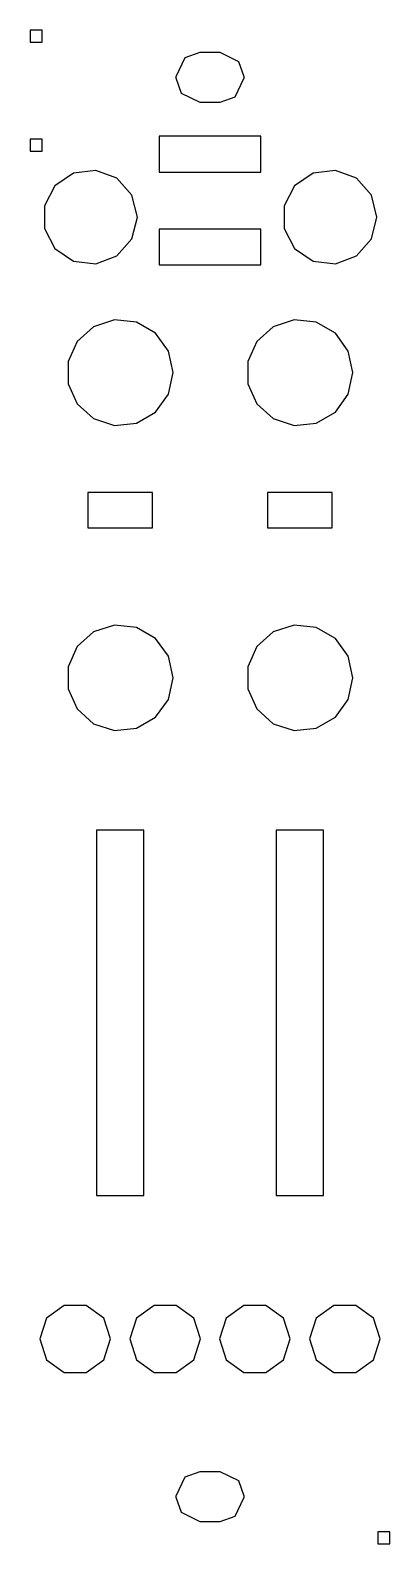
# Model space of a CAD drawing. Header units: metres. Extents: x 0 to 30, y -128 to 0.
import ezdxf

# ---------------------------------------------------------------- set-up
doc = ezdxf.new("R2010")
doc.units = ezdxf.units.M

msp = doc.modelspace()

# ---------------------------------------------------------------- linework, layer by layer
for p, q in [((1, 0), (0, 0)), ((0, 0), (0, -1)), ((1, -1), (1, 0)), ((0, -1), (1, -1)), ((13.1118, -2.34726), (12.34, -3.95001)), ((14.39, -1.90001), (13.1118, -2.34726)), ((16.09, -1.90001), (14.39, -1.90001)), ((17.6927, -2.67186), (16.09, -1.90001)), ((18.14, -3.95001), (17.6927, -2.67186)), ((12.34, -3.95001), (12.34, -4.04999)), ((12.34, -4.04999), (12.7872, -5.32814)), ((17.3681, -5.65274), (18.14, -4.04999)), ((18.14, -4.04999), (18.14, -3.95001)), ((12.7872, -5.32814), (14.39, -6.09999)), ((14.39, -6.09999), (16.09, -6.09999)), ((16.09, -6.09999), (17.3681, -5.65274)), ((1, -9.25899), (0, -9.25899)), ((0, -9.25899), (0, -10.259)), ((0, -10.259), (1, -10.259)), ((1, -10.259), (1, -9.25899)), ((19.558, -9.00499), (10.922, -9.00499)), ((10.922, -9.00499), (10.922, -12.053)), ((19.558, -12.053), (19.558, -9.00499)), ((3.66158, -12.1229), (2.08595, -13.2105)), ((5.56213, -11.8922), (3.66158, -12.1229)), ((7.35225, -12.5711), (5.56213, -11.8922)), ((8.62181, -14.0041), (7.35225, -12.5711)), ((10.922, -12.053), (19.558, -12.053)), ((23.9816, -12.1229), (22.4059, -13.2105)), ((25.8821, -11.8922), (23.9816, -12.1229)), ((27.6723, -12.5711), (25.8821, -11.8922)), ((28.9418, -14.0041), (27.6723, -12.5711)), ((2.08595, -13.2105), (1.19623, -14.9057)), ((9.07999, -15.863), (8.62181, -14.0041)), ((22.4059, -13.2105), (21.5162, -14.9057)), ((29.4, -15.863), (28.9418, -14.0041)), ((1.19623, -14.9057), (1.19623, -16.8203)), ((21.5162, -14.9057), (21.5162, -16.8203)), ((8.62181, -17.7219), (9.07999, -15.863)), ((28.9418, -17.7219), (29.4, -15.863)), ((1.19623, -16.8203), (2.08595, -18.5155)), ((7.35225, -19.1549), (8.62181, -17.7219)), ((19.558, -16.879), (10.922, -16.879)), ((10.922, -16.879), (10.922, -19.927)), ((19.558, -19.927), (19.558, -16.879)), ((21.5162, -16.8203), (22.4059, -18.5155)), ((27.6723, -19.1549), (28.9418, -17.7219)), ((2.08595, -18.5155), (3.66158, -19.6031)), ((5.56213, -19.8338), (7.35225, -19.1549)), ((22.4059, -18.5155), (23.9816, -19.6031)), ((25.8821, -19.8338), (27.6723, -19.1549)), ((3.66158, -19.6031), (5.56213, -19.8338)), ((10.922, -19.927), (19.558, -19.927)), ((23.9816, -19.6031), (25.8821, -19.8338)), ((5.37, -25.1739), (3.97942, -26.426)), ((7.14961, -24.5956), (5.37, -25.1739)), ((9.01057, -24.7912), (7.14961, -24.5956)), ((10.6311, -25.7268), (9.01057, -24.7912)), ((20.61, -25.1739), (19.2194, -26.426)), ((22.3896, -24.5956), (20.61, -25.1739)), ((24.2506, -24.7912), (22.3896, -24.5956)), ((25.8711, -25.7268), (24.2506, -24.7912)), ((3.97942, -26.426), (3.21832, -28.1354)), ((11.7309, -27.2407), (10.6311, -25.7268)), ((19.2194, -26.426), (18.4583, -28.1354)), ((26.9709, -27.2407), (25.8711, -25.7268)), ((3.21832, -28.1354), (3.21832, -30.0066)), ((12.12, -29.071), (11.7309, -27.2407)), ((18.4583, -28.1354), (18.4583, -30.0066)), ((27.36, -29.071), (26.9709, -27.2407)), ((11.7309, -30.9013), (12.12, -29.071)), ((26.9709, -30.9013), (27.36, -29.071)), ((3.21832, -30.0066), (3.97942, -31.716)), ((18.4583, -30.0066), (19.2194, -31.716)), ((3.97942, -31.716), (5.37, -32.9681)), ((10.6311, -32.4151), (11.7309, -30.9013)), ((19.2194, -31.716), (20.61, -32.9681)), ((25.8711, -32.4151), (26.9709, -30.9013)), ((5.37, -32.9681), (7.14961, -33.5463)), ((7.14961, -33.5463), (9.01057, -33.3508)), ((9.01057, -33.3508), (10.6311, -32.4151)), ((20.61, -32.9681), (22.3896, -33.5463)), ((22.3896, -33.5463), (24.2506, -33.3508)), ((24.2506, -33.3508), (25.8711, -32.4151)), ((10.37, -39.255), (4.87, -39.255)), ((4.87, -39.255), (4.87, -42.255)), ((10.37, -42.255), (10.37, -39.255)), ((25.61, -39.255), (20.11, -39.255)), ((20.11, -39.255), (20.11, -42.255)), ((25.61, -42.255), (25.61, -39.255)), ((4.87, -42.255), (10.37, -42.255)), ((20.11, -42.255), (25.61, -42.255)), ((5.37, -51.0819), (3.97942, -52.334)), ((7.14961, -50.5036), (5.37, -51.0819)), ((9.01057, -50.6992), (7.14961, -50.5036)), ((10.6311, -51.6348), (9.01057, -50.6992)), ((20.61, -51.0819), (19.2194, -52.334)), ((22.3896, -50.5036), (20.61, -51.0819)), ((24.2506, -50.6992), (22.3896, -50.5036)), ((25.8711, -51.6348), (24.2506, -50.6992)), ((3.97942, -52.334), (3.21832, -54.0434)), ((11.7309, -53.1487), (10.6311, -51.6348)), ((19.2194, -52.334), (18.4583, -54.0434)), ((26.9709, -53.1487), (25.8711, -51.6348)), ((12.12, -54.979), (11.7309, -53.1487)), ((27.36, -54.979), (26.9709, -53.1487)), ((3.21832, -54.0434), (3.21832, -55.9146)), ((11.7309, -56.8093), (12.12, -54.979)), ((18.4583, -54.0434), (18.4583, -55.9146)), ((26.9709, -56.8093), (27.36, -54.979)), ((3.21832, -55.9146), (3.97942, -57.624)), ((18.4583, -55.9146), (19.2194, -57.624)), ((3.97942, -57.624), (5.37, -58.8761)), ((10.6311, -58.3232), (11.7309, -56.8093)), ((19.2194, -57.624), (20.61, -58.8761)), ((25.8711, -58.3232), (26.9709, -56.8093)), ((5.37, -58.8761), (7.14961, -59.4543)), ((9.01057, -59.2587), (10.6311, -58.3232)), ((20.61, -58.8761), (22.3896, -59.4543)), ((24.2506, -59.2587), (25.8711, -58.3232)), ((7.14961, -59.4543), (9.01057, -59.2587)), ((22.3896, -59.4543), (24.2506, -59.2587)), ((9.63199, -67.927), (5.60799, -67.927)), ((5.60799, -67.927), (5.60799, -98.927)), ((9.63199, -98.927), (9.63199, -67.927)), ((24.872, -67.927), (20.848, -67.927)), ((20.848, -67.927), (20.848, -98.927)), ((24.872, -98.927), (24.872, -67.927)), ((5.60799, -98.927), (9.63199, -98.927)), ((20.848, -98.927), (24.872, -98.927)), ((2.88295, -108.26), (1.38295, -109.35)), ((4.73705, -108.26), (2.88295, -108.26)), ((6.23705, -109.35), (4.73705, -108.26)), ((10.5029, -108.26), (9.00294, -109.35)), ((12.3571, -108.26), (10.5029, -108.26)), ((13.8571, -109.35), (12.3571, -108.26)), ((18.1229, -108.26), (16.6229, -109.35)), ((19.977, -108.26), (18.1229, -108.26)), ((21.477, -109.35), (19.977, -108.26)), ((25.7429, -108.26), (24.2429, -109.35)), ((27.597, -108.26), (25.7429, -108.26)), ((29.097, -109.35), (27.597, -108.26)), ((1.38295, -109.35), (0.81, -111.113)), ((6.81, -111.113), (6.23705, -109.35)), ((9.00294, -109.35), (8.42999, -111.113)), ((14.43, -111.113), (13.8571, -109.35)), ((16.6229, -109.35), (16.05, -111.113)), ((22.05, -111.113), (21.477, -109.35)), ((24.2429, -109.35), (23.67, -111.113)), ((29.67, -111.113), (29.097, -109.35)), ((0.81, -111.113), (1.38295, -112.876)), ((6.23705, -112.876), (6.81, -111.113)), ((8.42999, -111.113), (9.00294, -112.876)), ((13.8571, -112.876), (14.43, -111.113)), ((16.05, -111.113), (16.6229, -112.876)), ((21.477, -112.876), (22.05, -111.113)), ((23.67, -111.113), (24.2429, -112.876)), ((29.097, -112.876), (29.67, -111.113)), ((1.38295, -112.876), (2.88295, -113.966)), ((4.73705, -113.966), (6.23705, -112.876)), ((9.00294, -112.876), (10.5029, -113.966)), ((12.3571, -113.966), (13.8571, -112.876)), ((16.6229, -112.876), (18.1229, -113.966)), ((19.977, -113.966), (21.477, -112.876)), ((24.2429, -112.876), (25.7429, -113.966)), ((27.597, -113.966), (29.097, -112.876)), ((2.88295, -113.966), (4.73705, -113.966)), ((10.5029, -113.966), (12.3571, -113.966)), ((18.1229, -113.966), (19.977, -113.966)), ((25.7429, -113.966), (27.597, -113.966)), ((13.1118, -122.847), (12.34, -124.45)), ((14.39, -122.4), (13.1118, -122.847)), ((16.09, -122.4), (14.39, -122.4)), ((17.6927, -123.172), (16.09, -122.4)), ((18.14, -124.45), (17.6927, -123.172)), ((12.34, -124.45), (12.34, -124.55)), ((12.34, -124.55), (12.7872, -125.828)), ((17.3681, -126.153), (18.14, -124.55)), ((18.14, -124.55), (18.14, -124.45)), ((12.7872, -125.828), (14.39, -126.6)), ((14.39, -126.6), (16.09, -126.6)), ((16.09, -126.6), (17.3681, -126.153)), ((30.48, -127.5), (29.48, -127.5)), ((29.48, -127.5), (29.48, -128.5)), ((29.48, -128.5), (30.48, -128.5)), ((30.48, -128.5), (30.48, -127.5))]:
    msp.add_line(p, q)

doc.saveas('drawing.dxf')
